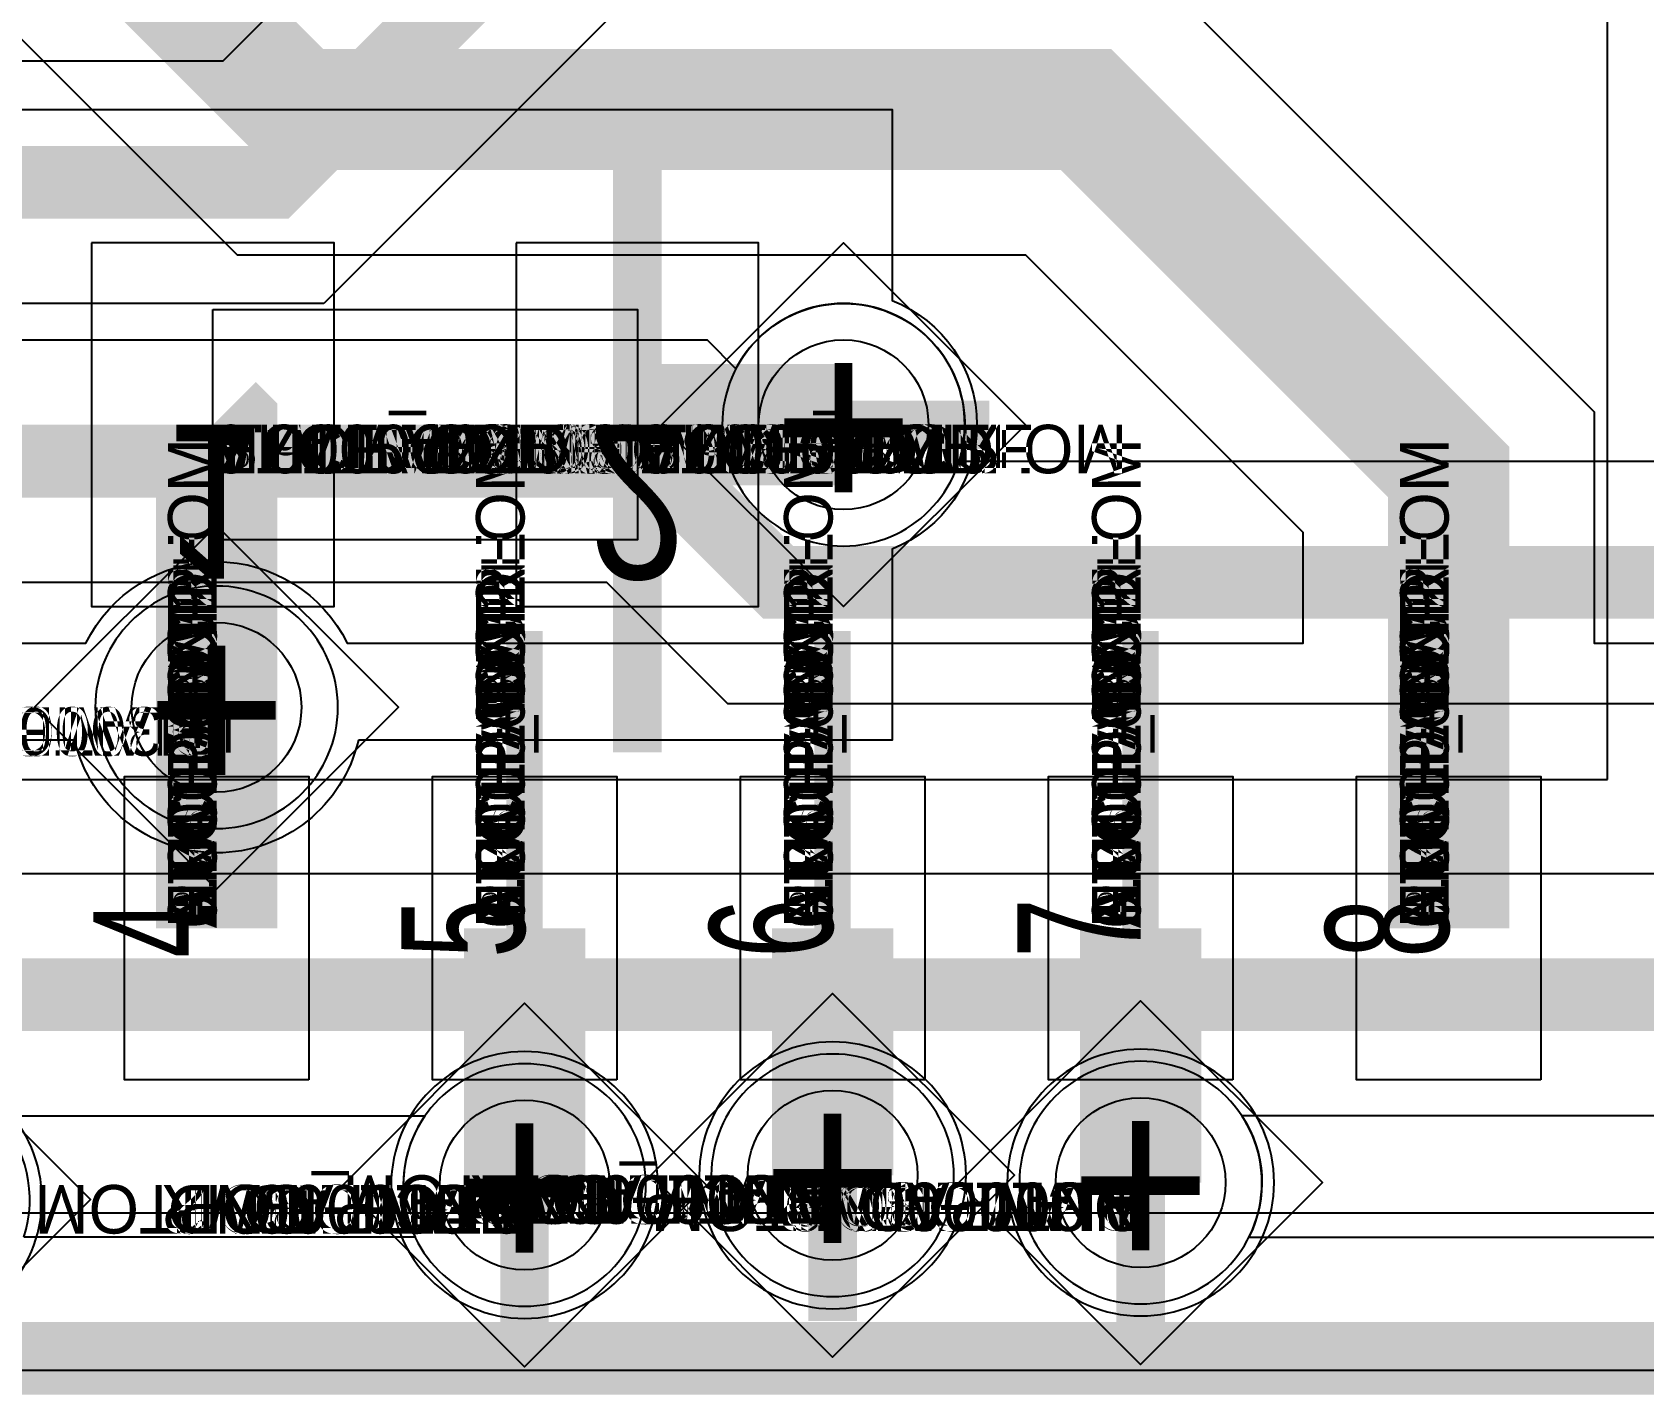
# Model space of a CAD drawing. Extents: x 0 to 323, y 0 to 320.
# Drawn here: x 50.47 to 57.11, y 158.31 to 163.92 of the extents above; entities that cross this region are included whole.
import ezdxf
from ezdxf.enums import TextEntityAlignment as Align

# ---------------------------------------------------------------- set-up
doc = ezdxf.new("R2010")
doc.units = 0
doc.header["$MEASUREMENT"] = 0
doc.layers.get('0').update_dxf_attribs({"linetype": 'CONTINUOUS'})
for name, color, linetype in [('CDN_FIGURES', 7, 'CONTINUOUS'), ('ETCH_BOTTOM', 7, 'CONTINUOUS'), ('ETCH_GND', 3, 'CONTINUOUS'), ('ETCH_INT1', 4, 'CONTINUOUS'), ('ETCH_INT2', 5, 'CONTINUOUS'), ('ETCH_PWR', 6, 'CONTINUOUS'), ('ETCH_TOP', 2, 'CONTINUOUS'), ('MANUFACTURING_NCLEGEND-1-6', 8, 'CONTINUOUS'), ('PACKAGE_GEOMETRY_ASSEMBLY_TOP', 11, 'CONTINUOUS'), ('PACKAGE_GEOMETRY_PIN_NUMBER', 9, 'CONTINUOUS')]:
    doc.layers.add(name, color=color, linetype=linetype)

# ---------------------------------------------------------------- blocks, each defined once
blk = doc.blocks.new('PAD_INFO')
for tag in ['SHAPE_TYPE', 'PAD_HEIGHT', 'PAD_LAYER', 'PAD_TYPE', 'PAD_WIDTH']:
    blk.add_attdef(tag, (0, 0), '', height=0.2)
at = {"flags": 2}
blk.add_attdef('CDN_TYPE', (0, 0), '', height=0.2, dxfattribs=at)
blk = doc.blocks.new('DRILL_INFO')
at = {"flags": 2}
blk.add_attdef('CDN_TYPE', (0, 0), '', height=0.2, dxfattribs=at)
for tag in ['FSHAPE', 'FCHAR', 'DRILL_HEIGHT', 'DIAMETER', 'PLATED', 'DRILL_WIDTH']:
    blk.add_attdef(tag, (0, 0), '', height=0.2)
blk = doc.blocks.new('VIA0700X0300')
at = {"layer": 'ETCH_BOTTOM'}
blk.add_circle((0, 0), 0.35, dxfattribs=at)
at = {"layer": 'ETCH_GND'}
blk.add_circle((0, 0), 0.35, dxfattribs=at)
at = {"layer": 'ETCH_INT1'}
blk.add_circle((0, 0), 0.35, dxfattribs=at)
at = {"layer": 'ETCH_INT2'}
blk.add_circle((0, 0), 0.35, dxfattribs=at)
at = {"layer": 'ETCH_PWR'}
blk.add_circle((0, 0), 0.35, dxfattribs=at)
at = {"layer": 'ETCH_TOP'}
blk.add_circle((0, 0), 0.35, dxfattribs=at)
ref = blk.add_blockref('PAD_INFO', (0, 0))
ref.add_attrib('PAD_LAYER', 'ETCH_TOP', (0, 0), dxfattribs={"height": 0.2})
ref.add_attrib('SHAPE_TYPE', 'NULL', (0, 0), dxfattribs={"height": 0.2})
ref.add_attrib('PAD_TYPE', 'ANTIPAD', (0, 0), dxfattribs={"height": 0.2})
ref.add_attrib('PAD_WIDTH', '0.000000', (0, 0), dxfattribs={"height": 0.2})
ref.add_attrib('PAD_HEIGHT', '0.000000', (0, 0), dxfattribs={"height": 0.2})
ref = blk.add_blockref('PAD_INFO', (0, 0))
ref.add_attrib('PAD_LAYER', 'ETCH_GND', (0, 0), dxfattribs={"height": 0.2})
ref.add_attrib('SHAPE_TYPE', 'NULL', (0, 0), dxfattribs={"height": 0.2})
ref.add_attrib('PAD_TYPE', 'ANTIPAD', (0, 0), dxfattribs={"height": 0.2})
ref.add_attrib('PAD_WIDTH', '0.000000', (0, 0), dxfattribs={"height": 0.2})
ref.add_attrib('PAD_HEIGHT', '0.000000', (0, 0), dxfattribs={"height": 0.2})
ref = blk.add_blockref('PAD_INFO', (0, 0))
ref.add_attrib('PAD_LAYER', 'ETCH_INT1', (0, 0), dxfattribs={"height": 0.2})
ref.add_attrib('SHAPE_TYPE', 'NULL', (0, 0), dxfattribs={"height": 0.2})
ref.add_attrib('PAD_TYPE', 'ANTIPAD', (0, 0), dxfattribs={"height": 0.2})
ref.add_attrib('PAD_WIDTH', '0.000000', (0, 0), dxfattribs={"height": 0.2})
ref.add_attrib('PAD_HEIGHT', '0.000000', (0, 0), dxfattribs={"height": 0.2})
ref = blk.add_blockref('PAD_INFO', (0, 0))
ref.add_attrib('PAD_LAYER', 'ETCH_INT2', (0, 0), dxfattribs={"height": 0.2})
ref.add_attrib('SHAPE_TYPE', 'NULL', (0, 0), dxfattribs={"height": 0.2})
ref.add_attrib('PAD_TYPE', 'ANTIPAD', (0, 0), dxfattribs={"height": 0.2})
ref.add_attrib('PAD_WIDTH', '0.000000', (0, 0), dxfattribs={"height": 0.2})
ref.add_attrib('PAD_HEIGHT', '0.000000', (0, 0), dxfattribs={"height": 0.2})
ref = blk.add_blockref('PAD_INFO', (0, 0))
ref.add_attrib('PAD_LAYER', 'ETCH_PWR', (0, 0), dxfattribs={"height": 0.2})
ref.add_attrib('SHAPE_TYPE', 'NULL', (0, 0), dxfattribs={"height": 0.2})
ref.add_attrib('PAD_TYPE', 'ANTIPAD', (0, 0), dxfattribs={"height": 0.2})
ref.add_attrib('PAD_WIDTH', '0.000000', (0, 0), dxfattribs={"height": 0.2})
ref.add_attrib('PAD_HEIGHT', '0.000000', (0, 0), dxfattribs={"height": 0.2})
ref = blk.add_blockref('PAD_INFO', (0, 0))
ref.add_attrib('PAD_LAYER', 'ETCH_BOTTOM', (0, 0), dxfattribs={"height": 0.2})
ref.add_attrib('SHAPE_TYPE', 'NULL', (0, 0), dxfattribs={"height": 0.2})
ref.add_attrib('PAD_TYPE', 'ANTIPAD', (0, 0), dxfattribs={"height": 0.2})
ref.add_attrib('PAD_WIDTH', '0.000000', (0, 0), dxfattribs={"height": 0.2})
ref.add_attrib('PAD_HEIGHT', '0.000000', (0, 0), dxfattribs={"height": 0.2})
ref = blk.add_blockref('PAD_INFO', (0, 0))
ref.add_attrib('PAD_LAYER', 'ETCH_TOP', (0, 0), dxfattribs={"height": 0.2})
ref.add_attrib('SHAPE_TYPE', 'NULL', (0, 0), dxfattribs={"height": 0.2})
ref.add_attrib('PAD_TYPE', 'THERMAL', (0, 0), dxfattribs={"height": 0.2})
ref.add_attrib('PAD_WIDTH', '0.000000', (0, 0), dxfattribs={"height": 0.2})
ref.add_attrib('PAD_HEIGHT', '0.000000', (0, 0), dxfattribs={"height": 0.2})
ref = blk.add_blockref('PAD_INFO', (0, 0))
ref.add_attrib('PAD_LAYER', 'ETCH_GND', (0, 0), dxfattribs={"height": 0.2})
ref.add_attrib('SHAPE_TYPE', 'NULL', (0, 0), dxfattribs={"height": 0.2})
ref.add_attrib('PAD_TYPE', 'THERMAL', (0, 0), dxfattribs={"height": 0.2})
ref.add_attrib('PAD_WIDTH', '0.000000', (0, 0), dxfattribs={"height": 0.2})
ref.add_attrib('PAD_HEIGHT', '0.000000', (0, 0), dxfattribs={"height": 0.2})
ref = blk.add_blockref('PAD_INFO', (0, 0))
ref.add_attrib('PAD_LAYER', 'ETCH_INT1', (0, 0), dxfattribs={"height": 0.2})
ref.add_attrib('SHAPE_TYPE', 'NULL', (0, 0), dxfattribs={"height": 0.2})
ref.add_attrib('PAD_TYPE', 'THERMAL', (0, 0), dxfattribs={"height": 0.2})
ref.add_attrib('PAD_WIDTH', '0.000000', (0, 0), dxfattribs={"height": 0.2})
ref.add_attrib('PAD_HEIGHT', '0.000000', (0, 0), dxfattribs={"height": 0.2})
ref = blk.add_blockref('PAD_INFO', (0, 0))
ref.add_attrib('PAD_LAYER', 'ETCH_INT2', (0, 0), dxfattribs={"height": 0.2})
ref.add_attrib('SHAPE_TYPE', 'NULL', (0, 0), dxfattribs={"height": 0.2})
ref.add_attrib('PAD_TYPE', 'THERMAL', (0, 0), dxfattribs={"height": 0.2})
ref.add_attrib('PAD_WIDTH', '0.000000', (0, 0), dxfattribs={"height": 0.2})
ref.add_attrib('PAD_HEIGHT', '0.000000', (0, 0), dxfattribs={"height": 0.2})
ref = blk.add_blockref('PAD_INFO', (0, 0))
ref.add_attrib('PAD_LAYER', 'ETCH_PWR', (0, 0), dxfattribs={"height": 0.2})
ref.add_attrib('SHAPE_TYPE', 'NULL', (0, 0), dxfattribs={"height": 0.2})
ref.add_attrib('PAD_TYPE', 'THERMAL', (0, 0), dxfattribs={"height": 0.2})
ref.add_attrib('PAD_WIDTH', '0.000000', (0, 0), dxfattribs={"height": 0.2})
ref.add_attrib('PAD_HEIGHT', '0.000000', (0, 0), dxfattribs={"height": 0.2})
ref = blk.add_blockref('PAD_INFO', (0, 0))
ref.add_attrib('PAD_LAYER', 'ETCH_BOTTOM', (0, 0), dxfattribs={"height": 0.2})
ref.add_attrib('SHAPE_TYPE', 'NULL', (0, 0), dxfattribs={"height": 0.2})
ref.add_attrib('PAD_TYPE', 'THERMAL', (0, 0), dxfattribs={"height": 0.2})
ref.add_attrib('PAD_WIDTH', '0.000000', (0, 0), dxfattribs={"height": 0.2})
ref.add_attrib('PAD_HEIGHT', '0.000000', (0, 0), dxfattribs={"height": 0.2})
ref = blk.add_blockref('PAD_INFO', (0, 0))
ref.add_attrib('PAD_LAYER', 'ETCH_TOP', (0, 0), dxfattribs={"height": 0.2})
ref.add_attrib('SHAPE_TYPE', 'CIRCLE', (0, 0), dxfattribs={"height": 0.2})
ref.add_attrib('PAD_TYPE', 'REGULAR', (0, 0), dxfattribs={"height": 0.2})
ref.add_attrib('PAD_WIDTH', '0.700000', (0, 0), dxfattribs={"height": 0.2})
ref.add_attrib('PAD_HEIGHT', '0.700000', (0, 0), dxfattribs={"height": 0.2})
ref = blk.add_blockref('PAD_INFO', (0, 0))
ref.add_attrib('PAD_LAYER', 'ETCH_GND', (0, 0), dxfattribs={"height": 0.2})
ref.add_attrib('SHAPE_TYPE', 'CIRCLE', (0, 0), dxfattribs={"height": 0.2})
ref.add_attrib('PAD_TYPE', 'REGULAR', (0, 0), dxfattribs={"height": 0.2})
ref.add_attrib('PAD_WIDTH', '0.700000', (0, 0), dxfattribs={"height": 0.2})
ref.add_attrib('PAD_HEIGHT', '0.700000', (0, 0), dxfattribs={"height": 0.2})
ref = blk.add_blockref('PAD_INFO', (0, 0))
ref.add_attrib('PAD_LAYER', 'ETCH_INT1', (0, 0), dxfattribs={"height": 0.2})
ref.add_attrib('SHAPE_TYPE', 'CIRCLE', (0, 0), dxfattribs={"height": 0.2})
ref.add_attrib('PAD_TYPE', 'REGULAR', (0, 0), dxfattribs={"height": 0.2})
ref.add_attrib('PAD_WIDTH', '0.700000', (0, 0), dxfattribs={"height": 0.2})
ref.add_attrib('PAD_HEIGHT', '0.700000', (0, 0), dxfattribs={"height": 0.2})
ref = blk.add_blockref('PAD_INFO', (0, 0))
ref.add_attrib('PAD_LAYER', 'ETCH_INT2', (0, 0), dxfattribs={"height": 0.2})
ref.add_attrib('SHAPE_TYPE', 'CIRCLE', (0, 0), dxfattribs={"height": 0.2})
ref.add_attrib('PAD_TYPE', 'REGULAR', (0, 0), dxfattribs={"height": 0.2})
ref.add_attrib('PAD_WIDTH', '0.700000', (0, 0), dxfattribs={"height": 0.2})
ref.add_attrib('PAD_HEIGHT', '0.700000', (0, 0), dxfattribs={"height": 0.2})
ref = blk.add_blockref('PAD_INFO', (0, 0))
ref.add_attrib('PAD_LAYER', 'ETCH_PWR', (0, 0), dxfattribs={"height": 0.2})
ref.add_attrib('SHAPE_TYPE', 'CIRCLE', (0, 0), dxfattribs={"height": 0.2})
ref.add_attrib('PAD_TYPE', 'REGULAR', (0, 0), dxfattribs={"height": 0.2})
ref.add_attrib('PAD_WIDTH', '0.700000', (0, 0), dxfattribs={"height": 0.2})
ref.add_attrib('PAD_HEIGHT', '0.700000', (0, 0), dxfattribs={"height": 0.2})
ref = blk.add_blockref('PAD_INFO', (0, 0))
ref.add_attrib('PAD_LAYER', 'ETCH_BOTTOM', (0, 0), dxfattribs={"height": 0.2})
ref.add_attrib('SHAPE_TYPE', 'CIRCLE', (0, 0), dxfattribs={"height": 0.2})
ref.add_attrib('PAD_TYPE', 'REGULAR', (0, 0), dxfattribs={"height": 0.2})
ref.add_attrib('PAD_WIDTH', '0.700000', (0, 0), dxfattribs={"height": 0.2})
ref.add_attrib('PAD_HEIGHT', '0.700000', (0, 0), dxfattribs={"height": 0.2})
ref = blk.add_blockref('DRILL_INFO', (0, 0))
ref.add_attrib('DIAMETER', '0.300000', (0, 0), dxfattribs={"height": 0.2})
ref.add_attrib('PLATED', 'PLATED', (0, 0), dxfattribs={"height": 0.2})
ref.add_attrib('FSHAPE', 'DIAMOND', (0, 0), dxfattribs={"height": 0.2})
ref.add_attrib('FCHAR', '+', (0, 0), dxfattribs={"height": 0.2})
ref.add_attrib('DRILL_WIDTH', '1.500000', (0, 0), dxfattribs={"height": 0.2})
ref.add_attrib('DRILL_HEIGHT', '1.500000', (0, 0), dxfattribs={"height": 0.2})
for tag in ['CDN_TYPE', 'PIN']:
    blk.add_attdef(tag, (0, 0), '', height=0.2)
at = {"flags": 2}
for tag in ['PSTKNAME', 'BBV']:
    blk.add_attdef(tag, (0, 0), '', height=0.2, dxfattribs=at)
blk = doc.blocks.new('FIGURE_DIAMOND')
at = {"layer": 'CDN_FIGURES'}
blk.add_lwpolyline([(-0.5, 0), (0, 0.5), (0.5, 0), (0, -0.5)], close=True, dxfattribs=at)
blk = doc.blocks.new('RC1000X1500TS')
at = {"layer": 'ETCH_TOP'}
blk.add_lwpolyline([(-0.5, -0.75), (-0.5, 0.75), (0.5, 0.75), (0.5, -0.75)], close=True, dxfattribs=at)
ref = blk.add_blockref('PAD_INFO', (0, 0))
ref.add_attrib('PAD_LAYER', 'ETCH_TOP', (0, 0), dxfattribs={"height": 0.2})
ref.add_attrib('SHAPE_TYPE', 'NULL', (0, 0), dxfattribs={"height": 0.2})
ref.add_attrib('PAD_TYPE', 'ANTIPAD', (0, 0), dxfattribs={"height": 0.2})
ref.add_attrib('PAD_WIDTH', '0.000000', (0, 0), dxfattribs={"height": 0.2})
ref.add_attrib('PAD_HEIGHT', '0.000000', (0, 0), dxfattribs={"height": 0.2})
ref = blk.add_blockref('PAD_INFO', (0, 0))
ref.add_attrib('PAD_LAYER', 'ETCH_GND', (0, 0), dxfattribs={"height": 0.2})
ref.add_attrib('SHAPE_TYPE', 'NULL', (0, 0), dxfattribs={"height": 0.2})
ref.add_attrib('PAD_TYPE', 'ANTIPAD', (0, 0), dxfattribs={"height": 0.2})
ref.add_attrib('PAD_WIDTH', '0.000000', (0, 0), dxfattribs={"height": 0.2})
ref.add_attrib('PAD_HEIGHT', '0.000000', (0, 0), dxfattribs={"height": 0.2})
ref = blk.add_blockref('PAD_INFO', (0, 0))
ref.add_attrib('PAD_LAYER', 'ETCH_INT1', (0, 0), dxfattribs={"height": 0.2})
ref.add_attrib('SHAPE_TYPE', 'NULL', (0, 0), dxfattribs={"height": 0.2})
ref.add_attrib('PAD_TYPE', 'ANTIPAD', (0, 0), dxfattribs={"height": 0.2})
ref.add_attrib('PAD_WIDTH', '0.000000', (0, 0), dxfattribs={"height": 0.2})
ref.add_attrib('PAD_HEIGHT', '0.000000', (0, 0), dxfattribs={"height": 0.2})
ref = blk.add_blockref('PAD_INFO', (0, 0))
ref.add_attrib('PAD_LAYER', 'ETCH_INT2', (0, 0), dxfattribs={"height": 0.2})
ref.add_attrib('SHAPE_TYPE', 'NULL', (0, 0), dxfattribs={"height": 0.2})
ref.add_attrib('PAD_TYPE', 'ANTIPAD', (0, 0), dxfattribs={"height": 0.2})
ref.add_attrib('PAD_WIDTH', '0.000000', (0, 0), dxfattribs={"height": 0.2})
ref.add_attrib('PAD_HEIGHT', '0.000000', (0, 0), dxfattribs={"height": 0.2})
ref = blk.add_blockref('PAD_INFO', (0, 0))
ref.add_attrib('PAD_LAYER', 'ETCH_PWR', (0, 0), dxfattribs={"height": 0.2})
ref.add_attrib('SHAPE_TYPE', 'NULL', (0, 0), dxfattribs={"height": 0.2})
ref.add_attrib('PAD_TYPE', 'ANTIPAD', (0, 0), dxfattribs={"height": 0.2})
ref.add_attrib('PAD_WIDTH', '0.000000', (0, 0), dxfattribs={"height": 0.2})
ref.add_attrib('PAD_HEIGHT', '0.000000', (0, 0), dxfattribs={"height": 0.2})
ref = blk.add_blockref('PAD_INFO', (0, 0))
ref.add_attrib('PAD_LAYER', 'ETCH_BOTTOM', (0, 0), dxfattribs={"height": 0.2})
ref.add_attrib('SHAPE_TYPE', 'NULL', (0, 0), dxfattribs={"height": 0.2})
ref.add_attrib('PAD_TYPE', 'ANTIPAD', (0, 0), dxfattribs={"height": 0.2})
ref.add_attrib('PAD_WIDTH', '0.000000', (0, 0), dxfattribs={"height": 0.2})
ref.add_attrib('PAD_HEIGHT', '0.000000', (0, 0), dxfattribs={"height": 0.2})
ref = blk.add_blockref('PAD_INFO', (0, 0))
ref.add_attrib('PAD_LAYER', 'ETCH_TOP', (0, 0), dxfattribs={"height": 0.2})
ref.add_attrib('SHAPE_TYPE', 'NULL', (0, 0), dxfattribs={"height": 0.2})
ref.add_attrib('PAD_TYPE', 'THERMAL', (0, 0), dxfattribs={"height": 0.2})
ref.add_attrib('PAD_WIDTH', '0.000000', (0, 0), dxfattribs={"height": 0.2})
ref.add_attrib('PAD_HEIGHT', '0.000000', (0, 0), dxfattribs={"height": 0.2})
ref = blk.add_blockref('PAD_INFO', (0, 0))
ref.add_attrib('PAD_LAYER', 'ETCH_GND', (0, 0), dxfattribs={"height": 0.2})
ref.add_attrib('SHAPE_TYPE', 'NULL', (0, 0), dxfattribs={"height": 0.2})
ref.add_attrib('PAD_TYPE', 'THERMAL', (0, 0), dxfattribs={"height": 0.2})
ref.add_attrib('PAD_WIDTH', '0.000000', (0, 0), dxfattribs={"height": 0.2})
ref.add_attrib('PAD_HEIGHT', '0.000000', (0, 0), dxfattribs={"height": 0.2})
ref = blk.add_blockref('PAD_INFO', (0, 0))
ref.add_attrib('PAD_LAYER', 'ETCH_INT1', (0, 0), dxfattribs={"height": 0.2})
ref.add_attrib('SHAPE_TYPE', 'NULL', (0, 0), dxfattribs={"height": 0.2})
ref.add_attrib('PAD_TYPE', 'THERMAL', (0, 0), dxfattribs={"height": 0.2})
ref.add_attrib('PAD_WIDTH', '0.000000', (0, 0), dxfattribs={"height": 0.2})
ref.add_attrib('PAD_HEIGHT', '0.000000', (0, 0), dxfattribs={"height": 0.2})
ref = blk.add_blockref('PAD_INFO', (0, 0))
ref.add_attrib('PAD_LAYER', 'ETCH_INT2', (0, 0), dxfattribs={"height": 0.2})
ref.add_attrib('SHAPE_TYPE', 'NULL', (0, 0), dxfattribs={"height": 0.2})
ref.add_attrib('PAD_TYPE', 'THERMAL', (0, 0), dxfattribs={"height": 0.2})
ref.add_attrib('PAD_WIDTH', '0.000000', (0, 0), dxfattribs={"height": 0.2})
ref.add_attrib('PAD_HEIGHT', '0.000000', (0, 0), dxfattribs={"height": 0.2})
ref = blk.add_blockref('PAD_INFO', (0, 0))
ref.add_attrib('PAD_LAYER', 'ETCH_PWR', (0, 0), dxfattribs={"height": 0.2})
ref.add_attrib('SHAPE_TYPE', 'NULL', (0, 0), dxfattribs={"height": 0.2})
ref.add_attrib('PAD_TYPE', 'THERMAL', (0, 0), dxfattribs={"height": 0.2})
ref.add_attrib('PAD_WIDTH', '0.000000', (0, 0), dxfattribs={"height": 0.2})
ref.add_attrib('PAD_HEIGHT', '0.000000', (0, 0), dxfattribs={"height": 0.2})
ref = blk.add_blockref('PAD_INFO', (0, 0))
ref.add_attrib('PAD_LAYER', 'ETCH_BOTTOM', (0, 0), dxfattribs={"height": 0.2})
ref.add_attrib('SHAPE_TYPE', 'NULL', (0, 0), dxfattribs={"height": 0.2})
ref.add_attrib('PAD_TYPE', 'THERMAL', (0, 0), dxfattribs={"height": 0.2})
ref.add_attrib('PAD_WIDTH', '0.000000', (0, 0), dxfattribs={"height": 0.2})
ref.add_attrib('PAD_HEIGHT', '0.000000', (0, 0), dxfattribs={"height": 0.2})
ref = blk.add_blockref('PAD_INFO', (0, 0))
ref.add_attrib('PAD_LAYER', 'ETCH_GND', (0, 0), dxfattribs={"height": 0.2})
ref.add_attrib('SHAPE_TYPE', 'NULL', (0, 0), dxfattribs={"height": 0.2})
ref.add_attrib('PAD_TYPE', 'REGULAR', (0, 0), dxfattribs={"height": 0.2})
ref.add_attrib('PAD_WIDTH', '0.000000', (0, 0), dxfattribs={"height": 0.2})
ref.add_attrib('PAD_HEIGHT', '0.000000', (0, 0), dxfattribs={"height": 0.2})
ref = blk.add_blockref('PAD_INFO', (0, 0))
ref.add_attrib('PAD_LAYER', 'ETCH_INT1', (0, 0), dxfattribs={"height": 0.2})
ref.add_attrib('SHAPE_TYPE', 'NULL', (0, 0), dxfattribs={"height": 0.2})
ref.add_attrib('PAD_TYPE', 'REGULAR', (0, 0), dxfattribs={"height": 0.2})
ref.add_attrib('PAD_WIDTH', '0.000000', (0, 0), dxfattribs={"height": 0.2})
ref.add_attrib('PAD_HEIGHT', '0.000000', (0, 0), dxfattribs={"height": 0.2})
ref = blk.add_blockref('PAD_INFO', (0, 0))
ref.add_attrib('PAD_LAYER', 'ETCH_INT2', (0, 0), dxfattribs={"height": 0.2})
ref.add_attrib('SHAPE_TYPE', 'NULL', (0, 0), dxfattribs={"height": 0.2})
ref.add_attrib('PAD_TYPE', 'REGULAR', (0, 0), dxfattribs={"height": 0.2})
ref.add_attrib('PAD_WIDTH', '0.000000', (0, 0), dxfattribs={"height": 0.2})
ref.add_attrib('PAD_HEIGHT', '0.000000', (0, 0), dxfattribs={"height": 0.2})
ref = blk.add_blockref('PAD_INFO', (0, 0))
ref.add_attrib('PAD_LAYER', 'ETCH_PWR', (0, 0), dxfattribs={"height": 0.2})
ref.add_attrib('SHAPE_TYPE', 'NULL', (0, 0), dxfattribs={"height": 0.2})
ref.add_attrib('PAD_TYPE', 'REGULAR', (0, 0), dxfattribs={"height": 0.2})
ref.add_attrib('PAD_WIDTH', '0.000000', (0, 0), dxfattribs={"height": 0.2})
ref.add_attrib('PAD_HEIGHT', '0.000000', (0, 0), dxfattribs={"height": 0.2})
ref = blk.add_blockref('PAD_INFO', (0, 0))
ref.add_attrib('PAD_LAYER', 'ETCH_BOTTOM', (0, 0), dxfattribs={"height": 0.2})
ref.add_attrib('SHAPE_TYPE', 'NULL', (0, 0), dxfattribs={"height": 0.2})
ref.add_attrib('PAD_TYPE', 'REGULAR', (0, 0), dxfattribs={"height": 0.2})
ref.add_attrib('PAD_WIDTH', '0.000000', (0, 0), dxfattribs={"height": 0.2})
ref.add_attrib('PAD_HEIGHT', '0.000000', (0, 0), dxfattribs={"height": 0.2})
ref = blk.add_blockref('DRILL_INFO', (0, 0))
ref.add_attrib('DIAMETER', '0.000000', (0, 0), dxfattribs={"height": 0.2})
ref.add_attrib('PLATED', 'PLATED', (0, 0), dxfattribs={"height": 0.2})
ref.add_attrib('FSHAPE', 'NULL', (0, 0), dxfattribs={"height": 0.2})
ref.add_attrib('DRILL_WIDTH', '0.000000', (0, 0), dxfattribs={"height": 0.2})
ref.add_attrib('DRILL_HEIGHT', '0.000000', (0, 0), dxfattribs={"height": 0.2})
ref = blk.add_blockref('PAD_INFO', (0, 0))
ref.add_attrib('PAD_LAYER', 'ETCH_TOP', (0, 0), dxfattribs={"height": 0.2})
ref.add_attrib('SHAPE_TYPE', 'RECTANGLE', (0, 0), dxfattribs={"height": 0.2})
ref.add_attrib('PAD_TYPE', 'REGULAR', (0, 0), dxfattribs={"height": 0.2})
ref.add_attrib('PAD_WIDTH', '1.000000', (0, 0), dxfattribs={"height": 0.2})
ref.add_attrib('PAD_HEIGHT', '1.500000', (0, 0), dxfattribs={"height": 0.2})
for tag in ['CDN_TYPE', 'PIN']:
    blk.add_attdef(tag, (0, 0), '', height=0.2)
at = {"flags": 2}
for tag in ['PSTKNAME', 'BBV']:
    blk.add_attdef(tag, (0, 0), '', height=0.2, dxfattribs=at)
blk = doc.blocks.new('F56')
at = {"layer": 'PACKAGE_GEOMETRY_ASSEMBLY_TOP'}
blk.add_lwpolyline([(0, -0.475), (1.75, -0.475), (1.75, 0.475), (0, 0.475)], close=True, dxfattribs=at)
at = {"layer": 'ETCH_TOP'}
ref = blk.add_blockref('RC1000X1500TS', (0, 0), dxfattribs=at)
ref.add_attrib('CDN_TYPE', 'PIN', (0, 0), dxfattribs={"height": 0.2})
ref.add_attrib('PIN', '1', (0, 0), dxfattribs={"height": 0.2})
ref = blk.add_blockref('RC1000X1500TS', (1.75, 0), dxfattribs=at)
ref.add_attrib('CDN_TYPE', 'PIN', (0, 0), dxfattribs={"height": 0.2})
ref.add_attrib('PIN', '2', (0, 0), dxfattribs={"height": 0.2})
at = {"flags": 2}
for tag in ['SYMBOL_TYPE', 'CDN_TYPE', 'REFDES']:
    blk.add_attdef(tag, (0, 0), '', height=0.2, dxfattribs=at)
blk = doc.blocks.new('RC1250X0760TS')
at = {"layer": 'ETCH_TOP'}
blk.add_lwpolyline([(-0.625, -0.38), (-0.625, 0.38), (0.625, 0.38), (0.625, -0.38)], close=True, dxfattribs=at)
ref = blk.add_blockref('PAD_INFO', (0, 0))
ref.add_attrib('PAD_LAYER', 'ETCH_TOP', (0, 0), dxfattribs={"height": 0.2})
ref.add_attrib('SHAPE_TYPE', 'NULL', (0, 0), dxfattribs={"height": 0.2})
ref.add_attrib('PAD_TYPE', 'ANTIPAD', (0, 0), dxfattribs={"height": 0.2})
ref.add_attrib('PAD_WIDTH', '0.000000', (0, 0), dxfattribs={"height": 0.2})
ref.add_attrib('PAD_HEIGHT', '0.000000', (0, 0), dxfattribs={"height": 0.2})
ref = blk.add_blockref('PAD_INFO', (0, 0))
ref.add_attrib('PAD_LAYER', 'ETCH_GND', (0, 0), dxfattribs={"height": 0.2})
ref.add_attrib('SHAPE_TYPE', 'NULL', (0, 0), dxfattribs={"height": 0.2})
ref.add_attrib('PAD_TYPE', 'ANTIPAD', (0, 0), dxfattribs={"height": 0.2})
ref.add_attrib('PAD_WIDTH', '0.000000', (0, 0), dxfattribs={"height": 0.2})
ref.add_attrib('PAD_HEIGHT', '0.000000', (0, 0), dxfattribs={"height": 0.2})
ref = blk.add_blockref('PAD_INFO', (0, 0))
ref.add_attrib('PAD_LAYER', 'ETCH_INT1', (0, 0), dxfattribs={"height": 0.2})
ref.add_attrib('SHAPE_TYPE', 'NULL', (0, 0), dxfattribs={"height": 0.2})
ref.add_attrib('PAD_TYPE', 'ANTIPAD', (0, 0), dxfattribs={"height": 0.2})
ref.add_attrib('PAD_WIDTH', '0.000000', (0, 0), dxfattribs={"height": 0.2})
ref.add_attrib('PAD_HEIGHT', '0.000000', (0, 0), dxfattribs={"height": 0.2})
ref = blk.add_blockref('PAD_INFO', (0, 0))
ref.add_attrib('PAD_LAYER', 'ETCH_INT2', (0, 0), dxfattribs={"height": 0.2})
ref.add_attrib('SHAPE_TYPE', 'NULL', (0, 0), dxfattribs={"height": 0.2})
ref.add_attrib('PAD_TYPE', 'ANTIPAD', (0, 0), dxfattribs={"height": 0.2})
ref.add_attrib('PAD_WIDTH', '0.000000', (0, 0), dxfattribs={"height": 0.2})
ref.add_attrib('PAD_HEIGHT', '0.000000', (0, 0), dxfattribs={"height": 0.2})
ref = blk.add_blockref('PAD_INFO', (0, 0))
ref.add_attrib('PAD_LAYER', 'ETCH_PWR', (0, 0), dxfattribs={"height": 0.2})
ref.add_attrib('SHAPE_TYPE', 'NULL', (0, 0), dxfattribs={"height": 0.2})
ref.add_attrib('PAD_TYPE', 'ANTIPAD', (0, 0), dxfattribs={"height": 0.2})
ref.add_attrib('PAD_WIDTH', '0.000000', (0, 0), dxfattribs={"height": 0.2})
ref.add_attrib('PAD_HEIGHT', '0.000000', (0, 0), dxfattribs={"height": 0.2})
ref = blk.add_blockref('PAD_INFO', (0, 0))
ref.add_attrib('PAD_LAYER', 'ETCH_BOTTOM', (0, 0), dxfattribs={"height": 0.2})
ref.add_attrib('SHAPE_TYPE', 'NULL', (0, 0), dxfattribs={"height": 0.2})
ref.add_attrib('PAD_TYPE', 'ANTIPAD', (0, 0), dxfattribs={"height": 0.2})
ref.add_attrib('PAD_WIDTH', '0.000000', (0, 0), dxfattribs={"height": 0.2})
ref.add_attrib('PAD_HEIGHT', '0.000000', (0, 0), dxfattribs={"height": 0.2})
ref = blk.add_blockref('PAD_INFO', (0, 0))
ref.add_attrib('PAD_LAYER', 'ETCH_TOP', (0, 0), dxfattribs={"height": 0.2})
ref.add_attrib('SHAPE_TYPE', 'NULL', (0, 0), dxfattribs={"height": 0.2})
ref.add_attrib('PAD_TYPE', 'THERMAL', (0, 0), dxfattribs={"height": 0.2})
ref.add_attrib('PAD_WIDTH', '0.000000', (0, 0), dxfattribs={"height": 0.2})
ref.add_attrib('PAD_HEIGHT', '0.000000', (0, 0), dxfattribs={"height": 0.2})
ref = blk.add_blockref('PAD_INFO', (0, 0))
ref.add_attrib('PAD_LAYER', 'ETCH_GND', (0, 0), dxfattribs={"height": 0.2})
ref.add_attrib('SHAPE_TYPE', 'NULL', (0, 0), dxfattribs={"height": 0.2})
ref.add_attrib('PAD_TYPE', 'THERMAL', (0, 0), dxfattribs={"height": 0.2})
ref.add_attrib('PAD_WIDTH', '0.000000', (0, 0), dxfattribs={"height": 0.2})
ref.add_attrib('PAD_HEIGHT', '0.000000', (0, 0), dxfattribs={"height": 0.2})
ref = blk.add_blockref('PAD_INFO', (0, 0))
ref.add_attrib('PAD_LAYER', 'ETCH_INT1', (0, 0), dxfattribs={"height": 0.2})
ref.add_attrib('SHAPE_TYPE', 'NULL', (0, 0), dxfattribs={"height": 0.2})
ref.add_attrib('PAD_TYPE', 'THERMAL', (0, 0), dxfattribs={"height": 0.2})
ref.add_attrib('PAD_WIDTH', '0.000000', (0, 0), dxfattribs={"height": 0.2})
ref.add_attrib('PAD_HEIGHT', '0.000000', (0, 0), dxfattribs={"height": 0.2})
ref = blk.add_blockref('PAD_INFO', (0, 0))
ref.add_attrib('PAD_LAYER', 'ETCH_INT2', (0, 0), dxfattribs={"height": 0.2})
ref.add_attrib('SHAPE_TYPE', 'NULL', (0, 0), dxfattribs={"height": 0.2})
ref.add_attrib('PAD_TYPE', 'THERMAL', (0, 0), dxfattribs={"height": 0.2})
ref.add_attrib('PAD_WIDTH', '0.000000', (0, 0), dxfattribs={"height": 0.2})
ref.add_attrib('PAD_HEIGHT', '0.000000', (0, 0), dxfattribs={"height": 0.2})
ref = blk.add_blockref('PAD_INFO', (0, 0))
ref.add_attrib('PAD_LAYER', 'ETCH_PWR', (0, 0), dxfattribs={"height": 0.2})
ref.add_attrib('SHAPE_TYPE', 'NULL', (0, 0), dxfattribs={"height": 0.2})
ref.add_attrib('PAD_TYPE', 'THERMAL', (0, 0), dxfattribs={"height": 0.2})
ref.add_attrib('PAD_WIDTH', '0.000000', (0, 0), dxfattribs={"height": 0.2})
ref.add_attrib('PAD_HEIGHT', '0.000000', (0, 0), dxfattribs={"height": 0.2})
ref = blk.add_blockref('PAD_INFO', (0, 0))
ref.add_attrib('PAD_LAYER', 'ETCH_BOTTOM', (0, 0), dxfattribs={"height": 0.2})
ref.add_attrib('SHAPE_TYPE', 'NULL', (0, 0), dxfattribs={"height": 0.2})
ref.add_attrib('PAD_TYPE', 'THERMAL', (0, 0), dxfattribs={"height": 0.2})
ref.add_attrib('PAD_WIDTH', '0.000000', (0, 0), dxfattribs={"height": 0.2})
ref.add_attrib('PAD_HEIGHT', '0.000000', (0, 0), dxfattribs={"height": 0.2})
ref = blk.add_blockref('PAD_INFO', (0, 0))
ref.add_attrib('PAD_LAYER', 'ETCH_TOP', (0, 0), dxfattribs={"height": 0.2})
ref.add_attrib('SHAPE_TYPE', 'RECTANGLE', (0, 0), dxfattribs={"height": 0.2})
ref.add_attrib('PAD_TYPE', 'REGULAR', (0, 0), dxfattribs={"height": 0.2})
ref.add_attrib('PAD_WIDTH', '1.250000', (0, 0), dxfattribs={"height": 0.2})
ref.add_attrib('PAD_HEIGHT', '0.760000', (0, 0), dxfattribs={"height": 0.2})
ref = blk.add_blockref('PAD_INFO', (0, 0))
ref.add_attrib('PAD_LAYER', 'ETCH_GND', (0, 0), dxfattribs={"height": 0.2})
ref.add_attrib('SHAPE_TYPE', 'NULL', (0, 0), dxfattribs={"height": 0.2})
ref.add_attrib('PAD_TYPE', 'REGULAR', (0, 0), dxfattribs={"height": 0.2})
ref.add_attrib('PAD_WIDTH', '0.000000', (0, 0), dxfattribs={"height": 0.2})
ref.add_attrib('PAD_HEIGHT', '0.000000', (0, 0), dxfattribs={"height": 0.2})
ref = blk.add_blockref('PAD_INFO', (0, 0))
ref.add_attrib('PAD_LAYER', 'ETCH_INT1', (0, 0), dxfattribs={"height": 0.2})
ref.add_attrib('SHAPE_TYPE', 'NULL', (0, 0), dxfattribs={"height": 0.2})
ref.add_attrib('PAD_TYPE', 'REGULAR', (0, 0), dxfattribs={"height": 0.2})
ref.add_attrib('PAD_WIDTH', '0.000000', (0, 0), dxfattribs={"height": 0.2})
ref.add_attrib('PAD_HEIGHT', '0.000000', (0, 0), dxfattribs={"height": 0.2})
ref = blk.add_blockref('PAD_INFO', (0, 0))
ref.add_attrib('PAD_LAYER', 'ETCH_INT2', (0, 0), dxfattribs={"height": 0.2})
ref.add_attrib('SHAPE_TYPE', 'NULL', (0, 0), dxfattribs={"height": 0.2})
ref.add_attrib('PAD_TYPE', 'REGULAR', (0, 0), dxfattribs={"height": 0.2})
ref.add_attrib('PAD_WIDTH', '0.000000', (0, 0), dxfattribs={"height": 0.2})
ref.add_attrib('PAD_HEIGHT', '0.000000', (0, 0), dxfattribs={"height": 0.2})
ref = blk.add_blockref('PAD_INFO', (0, 0))
ref.add_attrib('PAD_LAYER', 'ETCH_PWR', (0, 0), dxfattribs={"height": 0.2})
ref.add_attrib('SHAPE_TYPE', 'NULL', (0, 0), dxfattribs={"height": 0.2})
ref.add_attrib('PAD_TYPE', 'REGULAR', (0, 0), dxfattribs={"height": 0.2})
ref.add_attrib('PAD_WIDTH', '0.000000', (0, 0), dxfattribs={"height": 0.2})
ref.add_attrib('PAD_HEIGHT', '0.000000', (0, 0), dxfattribs={"height": 0.2})
ref = blk.add_blockref('PAD_INFO', (0, 0))
ref.add_attrib('PAD_LAYER', 'ETCH_BOTTOM', (0, 0), dxfattribs={"height": 0.2})
ref.add_attrib('SHAPE_TYPE', 'NULL', (0, 0), dxfattribs={"height": 0.2})
ref.add_attrib('PAD_TYPE', 'REGULAR', (0, 0), dxfattribs={"height": 0.2})
ref.add_attrib('PAD_WIDTH', '0.000000', (0, 0), dxfattribs={"height": 0.2})
ref.add_attrib('PAD_HEIGHT', '0.000000', (0, 0), dxfattribs={"height": 0.2})
ref = blk.add_blockref('DRILL_INFO', (0, 0))
ref.add_attrib('DIAMETER', '0.000000', (0, 0), dxfattribs={"height": 0.2})
ref.add_attrib('PLATED', 'PLATED', (0, 0), dxfattribs={"height": 0.2})
ref.add_attrib('FSHAPE', 'NULL', (0, 0), dxfattribs={"height": 0.2})
ref.add_attrib('DRILL_WIDTH', '0.000000', (0, 0), dxfattribs={"height": 0.2})
ref.add_attrib('DRILL_HEIGHT', '0.000000', (0, 0), dxfattribs={"height": 0.2})
for tag in ['CDN_TYPE', 'PIN']:
    blk.add_attdef(tag, (0, 0), '', height=0.2)
at = {"flags": 2}
for tag in ['PSTKNAME', 'BBV']:
    blk.add_attdef(tag, (0, 0), '', height=0.2, dxfattribs=at)
blk = doc.blocks.new('SO-16W')
at = {"layer": 'PACKAGE_GEOMETRY_ASSEMBLY_TOP'}
blk.add_lwpolyline([(-4.113, -5.1), (4.113, -5.1), (4.113, 5.1), (-4.113, 5.1)], close=True, dxfattribs=at)
at = {"layer": 'ETCH_TOP'}
for p in [(-4.726, 0.635), (-4.726, -4.445), (-4.726, -1.905), (-4.726, -3.175), (-4.726, -0.635)]:
    blk.add_blockref('RC1250X0760TS', p, dxfattribs=at)
at = {"flags": 2}
for tag in ['SYMBOL_TYPE', 'CDN_TYPE', 'REFDES']:
    blk.add_attdef(tag, (0, 0), '', height=0.2, dxfattribs=at)

msp = doc.modelspace()

# ---------------------------------------------------------------- linework, layer by layer
at = {"layer": 'ETCH_BOTTOM'}
for points in [[(52.9626, 162.3055, 0.2, 0.2, 0), (52.9626, 163.6563, 0.2, 0.2, 0)], [(51.2276, 161.1405, 0.5, 0.5, 0), (51.2276, 162.2905, 0.5, 0.5, 0), (51.2126, 162.3055, 0.5, 0.5, 0)], [(52.9626, 162.3055, 0.5, 0.5, 0), (53.8126, 162.3055, 0.5, 0.5, 0)], [(52.9626, 160.9547, 0.2, 0.2, 0), (52.9626, 162.3055, 0.2, 0.2, 0)], [(53.8126, 162.3055, 0.2, 0.2, 0), (54.4134, 162.3055, 0.2, 0.2, 0)], [(52.4976, 159.1705, 0.2, 0.2, 0), (52.4976, 159.7713, 0.2, 0.2, 0)], [(53.7676, 159.2105, 0.2, 0.2, 0), (53.7676, 159.8113, 0.2, 0.2, 0)], [(55.0376, 159.1805, 0.2, 0.2, 0), (55.0376, 159.7813, 0.2, 0.2, 0)], [(52.4976, 158.5697, 0.2, 0.2, 0), (52.4976, 159.1705, 0.2, 0.2, 0)], [(53.7676, 158.6097, 0.2, 0.2, 0), (53.7676, 159.2105, 0.2, 0.2, 0)], [(55.0376, 158.5797, 0.2, 0.2, 0), (55.0376, 159.1805, 0.2, 0.2, 0)]]:
    msp.add_lwpolyline(points, format="xyseb", dxfattribs=at)
for points in [[(51.8123, 161.0054, -0.795288), (50.6429, 161.0054), (50.1625, 161.0054), (50.1625, 163.6056), (54.0127, 163.6056), (54.0127, 162.8179, -0.683031), (54.0127, 161.7931), (54.0127, 161.0054)], [(54.3177, 159.2105, 1), (53.2175, 159.2105, 1)], [(55.5877, 159.1805, 1), (54.4875, 159.1805, 1)], [(53.0477, 159.1705, 1), (51.9475, 159.1705, 1)], [(50.5077, 159.1105, 1), (49.4075, 159.1105, 1)]]:
    msp.add_lwpolyline(points, format="xyb", close=True, dxfattribs=at)
at = {"layer": 'ETCH_GND'}
msp.add_lwpolyline([(51.7277, 161.1405, 1), (50.7275, 161.1405, 1)], format="xyb", close=True, dxfattribs=at)
at = {"layer": 'ETCH_INT1'}
for points in [[(51.6697, 162.8054), (40.3555, 162.8054), (38.5055, 164.6554), (27.5555, 164.6554), (19.9655, 172.2454), (16.936, 172.2454, -3.946266), (16.936, 173.2456), (20.3797, 173.2456), (27.9697, 165.6556), (38.9197, 165.6556), (40.7697, 163.8056), (51.2555, 163.8056), (53.609, 166.1591, -1), (54.3162, 165.4519)], [(51.7277, 161.1405, 1), (50.7275, 161.1405, 1)], [(50.4331, 158.9556, 0.275681), (50.3197, 159.4554), (52.0866, 159.4554, 0.268778), (52.046, 158.9556)]]:
    msp.add_lwpolyline(points, format="xyb", close=True, dxfattribs=at)
for points, format in [([(53.9626, 165.8055, 0.3, 0.3, 0), (51.4626, 163.3055, 0.3, 0.3, 0), (40.5626, 163.3055, 0.3, 0.3, 0), (38.7126, 165.1555, 0.3, 0.3, 0), (27.7626, 165.1555, 0.3, 0.3, 0), (20.1726, 172.7455, 0.3, 0.3, 0), (16.0126, 172.7455, 0.3, 0.3, 0)], "xyseb"), ([(66.3697, 161.1554), (53.3362, 161.1554), (52.8362, 161.6554), (34.2555, 161.6554), (33.1055, 162.8054), (26.8055, 162.8054), (19.9055, 169.7054), (16.936, 169.7054, -3.946266), (16.936, 170.7056), (20.3197, 170.7056), (27.2197, 163.8056), (33.5197, 163.8056), (34.345, 162.9804, -9.823898), (34.4875, 162.8379), (34.6697, 162.6556), (53.2504, 162.6556), (53.3692, 162.5368, -0.915475), (54.2897, 162.1556), (65.9555, 162.1556)], "xyb"), ([(16.0126, 170.2055, 0.3, 0.3, 0), (20.1126, 170.2055, 0.3, 0.3, 0), (27.0126, 163.3055, 0.3, 0.3, 0), (33.3126, 163.3055, 0.3, 0.3, 0), (34.4626, 162.1555, 0.3, 0.3, 0), (53.0433, 162.1555, 0.3, 0.3, 0), (53.5433, 161.6555, 0.3, 0.3, 0), (66.1626, 161.6555, 0.3, 0.3, 0), (68.6126, 164.1055, 0.3, 0.3, 0), (71.5626, 164.1055, 0.3, 0.3, 0), (72.6126, 165.1555, 0.3, 0.3, 0)], "xyseb"), ([(90.9126, 169.4055, 0.3, 0.3, 0), (83.0676, 161.5605, 0.3, 0.3, 0), (82.3483, 161.5605, 0.3, 0.3, 0), (82.3183, 161.5305, 0.3, 0.3, 0), (82.2376, 161.5305, 0.3, 0.3, 0), (81.0776, 160.3705, 0.3, 0.3, 0), (72.9669, 160.3705, 0.3, 0.3, 0), (72.9569, 160.3805, 0.3, 0.3, 0), (72.4183, 160.3805, 0.3, 0.3, 0), (72.4083, 160.3705, 0.3, 0.3, 0), (65.3669, 160.3705, 0.3, 0.3, 0), (65.3369, 160.4005, 0.3, 0.3, 0), (64.7983, 160.4005, 0.3, 0.3, 0), (64.7683, 160.3705, 0.3, 0.3, 0), (64.5776, 160.3705, 0.3, 0.3, 0), (64.1626, 159.9555, 0.3, 0.3, 0), (41.5126, 159.9555, 0.3, 0.3, 0), (40.5626, 160.9055, 0.3, 0.3, 0), (27.2126, 160.9055, 0.3, 0.3, 0), (20.4526, 167.6655, 0.3, 0.3, 0), (16.0126, 167.6655, 0.3, 0.3, 0)], "xyseb"), ([(91.2662, 169.0519), (83.2747, 161.0604), (83.0947, 161.0604, -0.973292), (82.1493, 160.735), (81.2847, 159.8704), (73.1677, 159.8704, -1.332989), (72.2075, 159.8704), (71.8914, 159.8704, -1.392897), (70.9438, 159.8704), (70.606, 159.8704, -1.52703), (69.6892, 159.8704), (68.0814, 159.8704, -1.392897), (67.1338, 159.8704), (65.5531, 159.8704, -1.031802), (64.5755, 159.6612), (64.3697, 159.4554), (55.4554, 159.4554, -0.268265), (55.4843, 158.9556), (107.8555, 158.9556)], "xyb"), ([(16.0126, 165.1255, 0.3, 0.3, 0), (20.1426, 165.1255, 0.3, 0.3, 0), (26.8126, 158.4555, 0.3, 0.3, 0), (108.0626, 158.4555, 0.3, 0.3, 0), (111.9626, 162.3555, 0.3, 0.3, 0), (111.9626, 165.6555, 0.3, 0.3, 0)], "xyseb"), ([(27.4197, 161.4056), (40.7697, 161.4056), (41.545, 160.6304, -2.65629), (42.181, 160.4556), (63.9555, 160.4556)], "xyb")]:
    msp.add_lwpolyline(points, format=format, dxfattribs=at)
at = {"layer": 'ETCH_INT2'}
msp.add_lwpolyline([(141.9807, 158.4056), (14.1225, 158.4056), (13.5311, 158.997, 1.596923), (12.6127, 160.6482), (12.6127, 161.9828, 3.169045), (12.6127, 163.1882), (12.6127, 164.5228, 3.169045), (12.6127, 165.7282), (12.6127, 167.0628, 3.169045), (12.6127, 168.2682), (12.6127, 168.3626), (12.1127, 168.8626), (12.1127, 195.7984), (12.7197, 196.4054), (12.7923, 196.4054, 2.719345), (14.1529, 196.4054), (15.3323, 196.4054, 2.719345), (16.6929, 196.4054), (17.3697, 196.4054), (18.6127, 197.6484), (18.6127, 198.8626), (17.0339, 200.4414, 3.939894)], format="xyb", dxfattribs=at)
for points in [[(54.3127, 162.3055, 1), (53.3125, 162.3055, 1)], [(52.9977, 159.1705, 1), (51.9975, 159.1705, 1)], [(54.2677, 159.2105, 1), (53.2675, 159.2105, 1)], [(55.5377, 159.1805, 1), (54.5375, 159.1805, 1)]]:
    msp.add_lwpolyline(points, format="xyb", close=True, dxfattribs=at)
at = {"layer": 'ETCH_PWR'}
for points in [[(54.3127, 162.3055, 1), (53.3125, 162.3055, 1)], [(52.9977, 159.1705, 1), (51.9975, 159.1705, 1)], [(54.2677, 159.2105, 1), (53.2675, 159.2105, 1)], [(55.5377, 159.1805, 1), (54.5375, 159.1805, 1)]]:
    msp.add_lwpolyline(points, format="xyb", close=True, dxfattribs=at)
at = {"layer": 'ETCH_TOP'}
for points, format in [([(44.9627, 166.8541), (49.2627, 162.5541), (49.2627, 161.4046), (50.6887, 161.4046, -0.623557), (51.7665, 161.4046), (55.7075, 161.4046), (55.7075, 161.8619), (54.564, 163.0054), (51.314, 163.0054), (46.8125, 167.5069), (46.8125, 168.3764), (46.4875, 168.3764), (46.4875, 170.7266), (51.9975, 170.7266), (51.9975, 170.9705, -1), (52.9977, 170.9705), (52.9977, 170.7266), (53.1675, 170.7266), (53.1675, 170.7505, -1), (54.3677, 170.7505), (54.3677, 170.7266), (57.2377, 170.7266)], "xyb"), ([(47.4176, 169.5515, 0.5, 0.5, 0), (47.4126, 169.5465, 0.5, 0.5, 0), (47.4126, 167.7555, 0.5, 0.5, 0), (51.5626, 163.6055, 0.5, 0.5, 0), (54.8126, 163.6055, 0.5, 0.5, 0), (56.3076, 162.1105, 0.5, 0.5, 0), (56.3076, 160.2295, 0.5, 0.5, 0)], "xyseb"), ([(57.2377, 168.3764), (50.5075, 168.3764, -0.875837), (49.3177, 168.3764), (48.0127, 168.3764), (48.0127, 168.0041), (51.8112, 164.2056), (55.0612, 164.2056), (56.9077, 162.3591), (56.9077, 161.4046), (57.2377, 161.4046)], "xyb"), ([(52.4976, 160.2295, 0.15, 0.15, 0), (52.4976, 161.4553, 0.15, 0.15, 0)], "xyseb"), ([(53.7676, 160.2295, 0.15, 0.15, 0), (53.7676, 161.4553, 0.15, 0.15, 0)], "xyseb"), ([(55.0376, 160.2295, 0.15, 0.15, 0), (55.0376, 161.4553, 0.15, 0.15, 0)], "xyseb"), ([(51.2276, 160.2295, 0.5, 0.5, 0), (51.2276, 161.1405, 0.5, 0.5, 0)], "xyseb"), ([(52.4976, 160.2295, 0.5, 0.5, 0), (52.4976, 159.1705, 0.5, 0.5, 0)], "xyseb"), ([(53.7676, 160.2295, 0.5, 0.5, 0), (53.7676, 159.2105, 0.5, 0.5, 0)], "xyseb"), ([(55.0376, 160.2295, 0.5, 0.5, 0), (55.0376, 159.1805, 0.5, 0.5, 0)], "xyseb")]:
    msp.add_lwpolyline(points, format=format, dxfattribs=at)
msp.add_lwpolyline([(57.2377, 159.0544), (46.4875, 159.0544), (46.4875, 161.4046), (48.0625, 161.4046), (48.0625, 162.0569), (43.7625, 166.3569)], dxfattribs=at)

# ---------------------------------------------------------------- block references
at = {"rotation": 90}
msp.add_blockref('SO-16W', (51.8626, 164.9555), dxfattribs=at)
at = {"xscale": -1, "rotation": 180}
msp.add_blockref('F56', (51.2126, 162.3055), dxfattribs=at)
at = {"layer": 'ETCH_TOP', "rotation": 180}
for p in [(53.8126, 162.3055), (51.2276, 161.1405), (53.7676, 159.2105), (55.0376, 159.1805), (52.4976, 159.1705)]:
    msp.add_blockref('VIA0700X0300', p, dxfattribs=at)
at = {"layer": 'MANUFACTURING_NCLEGEND-1-6', "xscale": 1.5, "yscale": 1.5}
for p in [(53.8126, 162.3055), (51.2276, 161.1405), (53.7676, 159.2105), (55.0376, 159.1805), (52.4976, 159.1705), (49.9576, 159.1105)]:
    msp.add_blockref('FIGURE_DIAMOND', p, dxfattribs=at)

# ---------------------------------------------------------------- texts
at = {"layer": 'MANUFACTURING_NCLEGEND-1-6'}
for p in [(53.8126, 162.3055), (51.2276, 161.1405), (53.7676, 159.2105), (52.4976, 159.1705), (55.0376, 159.1805)]:
    msp.add_text('+', height=0.75, dxfattribs=at).set_placement(p, align=Align.MIDDLE_CENTER)
at = {"layer": 'PACKAGE_GEOMETRY_PIN_NUMBER', "text_generation_flag": 2, "width": 0.88}
for s, p in [('1', (51.2126, 162.3055)), ('2', (52.9626, 162.3055))]:
    msp.add_text(s, height=0.635, rotation=180, dxfattribs=at).set_placement(p, align=Align.CENTER)
at = {"layer": 'PACKAGE_GEOMETRY_PIN_NUMBER', "width": 0.649606}
for s, p in [('4', (51.2276, 160.2295)), ('5', (52.4976, 160.2295)), ('6', (53.7676, 160.2295)), ('7', (55.0376, 160.2295)), ('8', (56.3076, 160.2295))]:
    msp.add_text(s, height=0.508, rotation=90, dxfattribs=at).set_placement(p, align=Align.CENTER)

doc.saveas('drawing.dxf')
